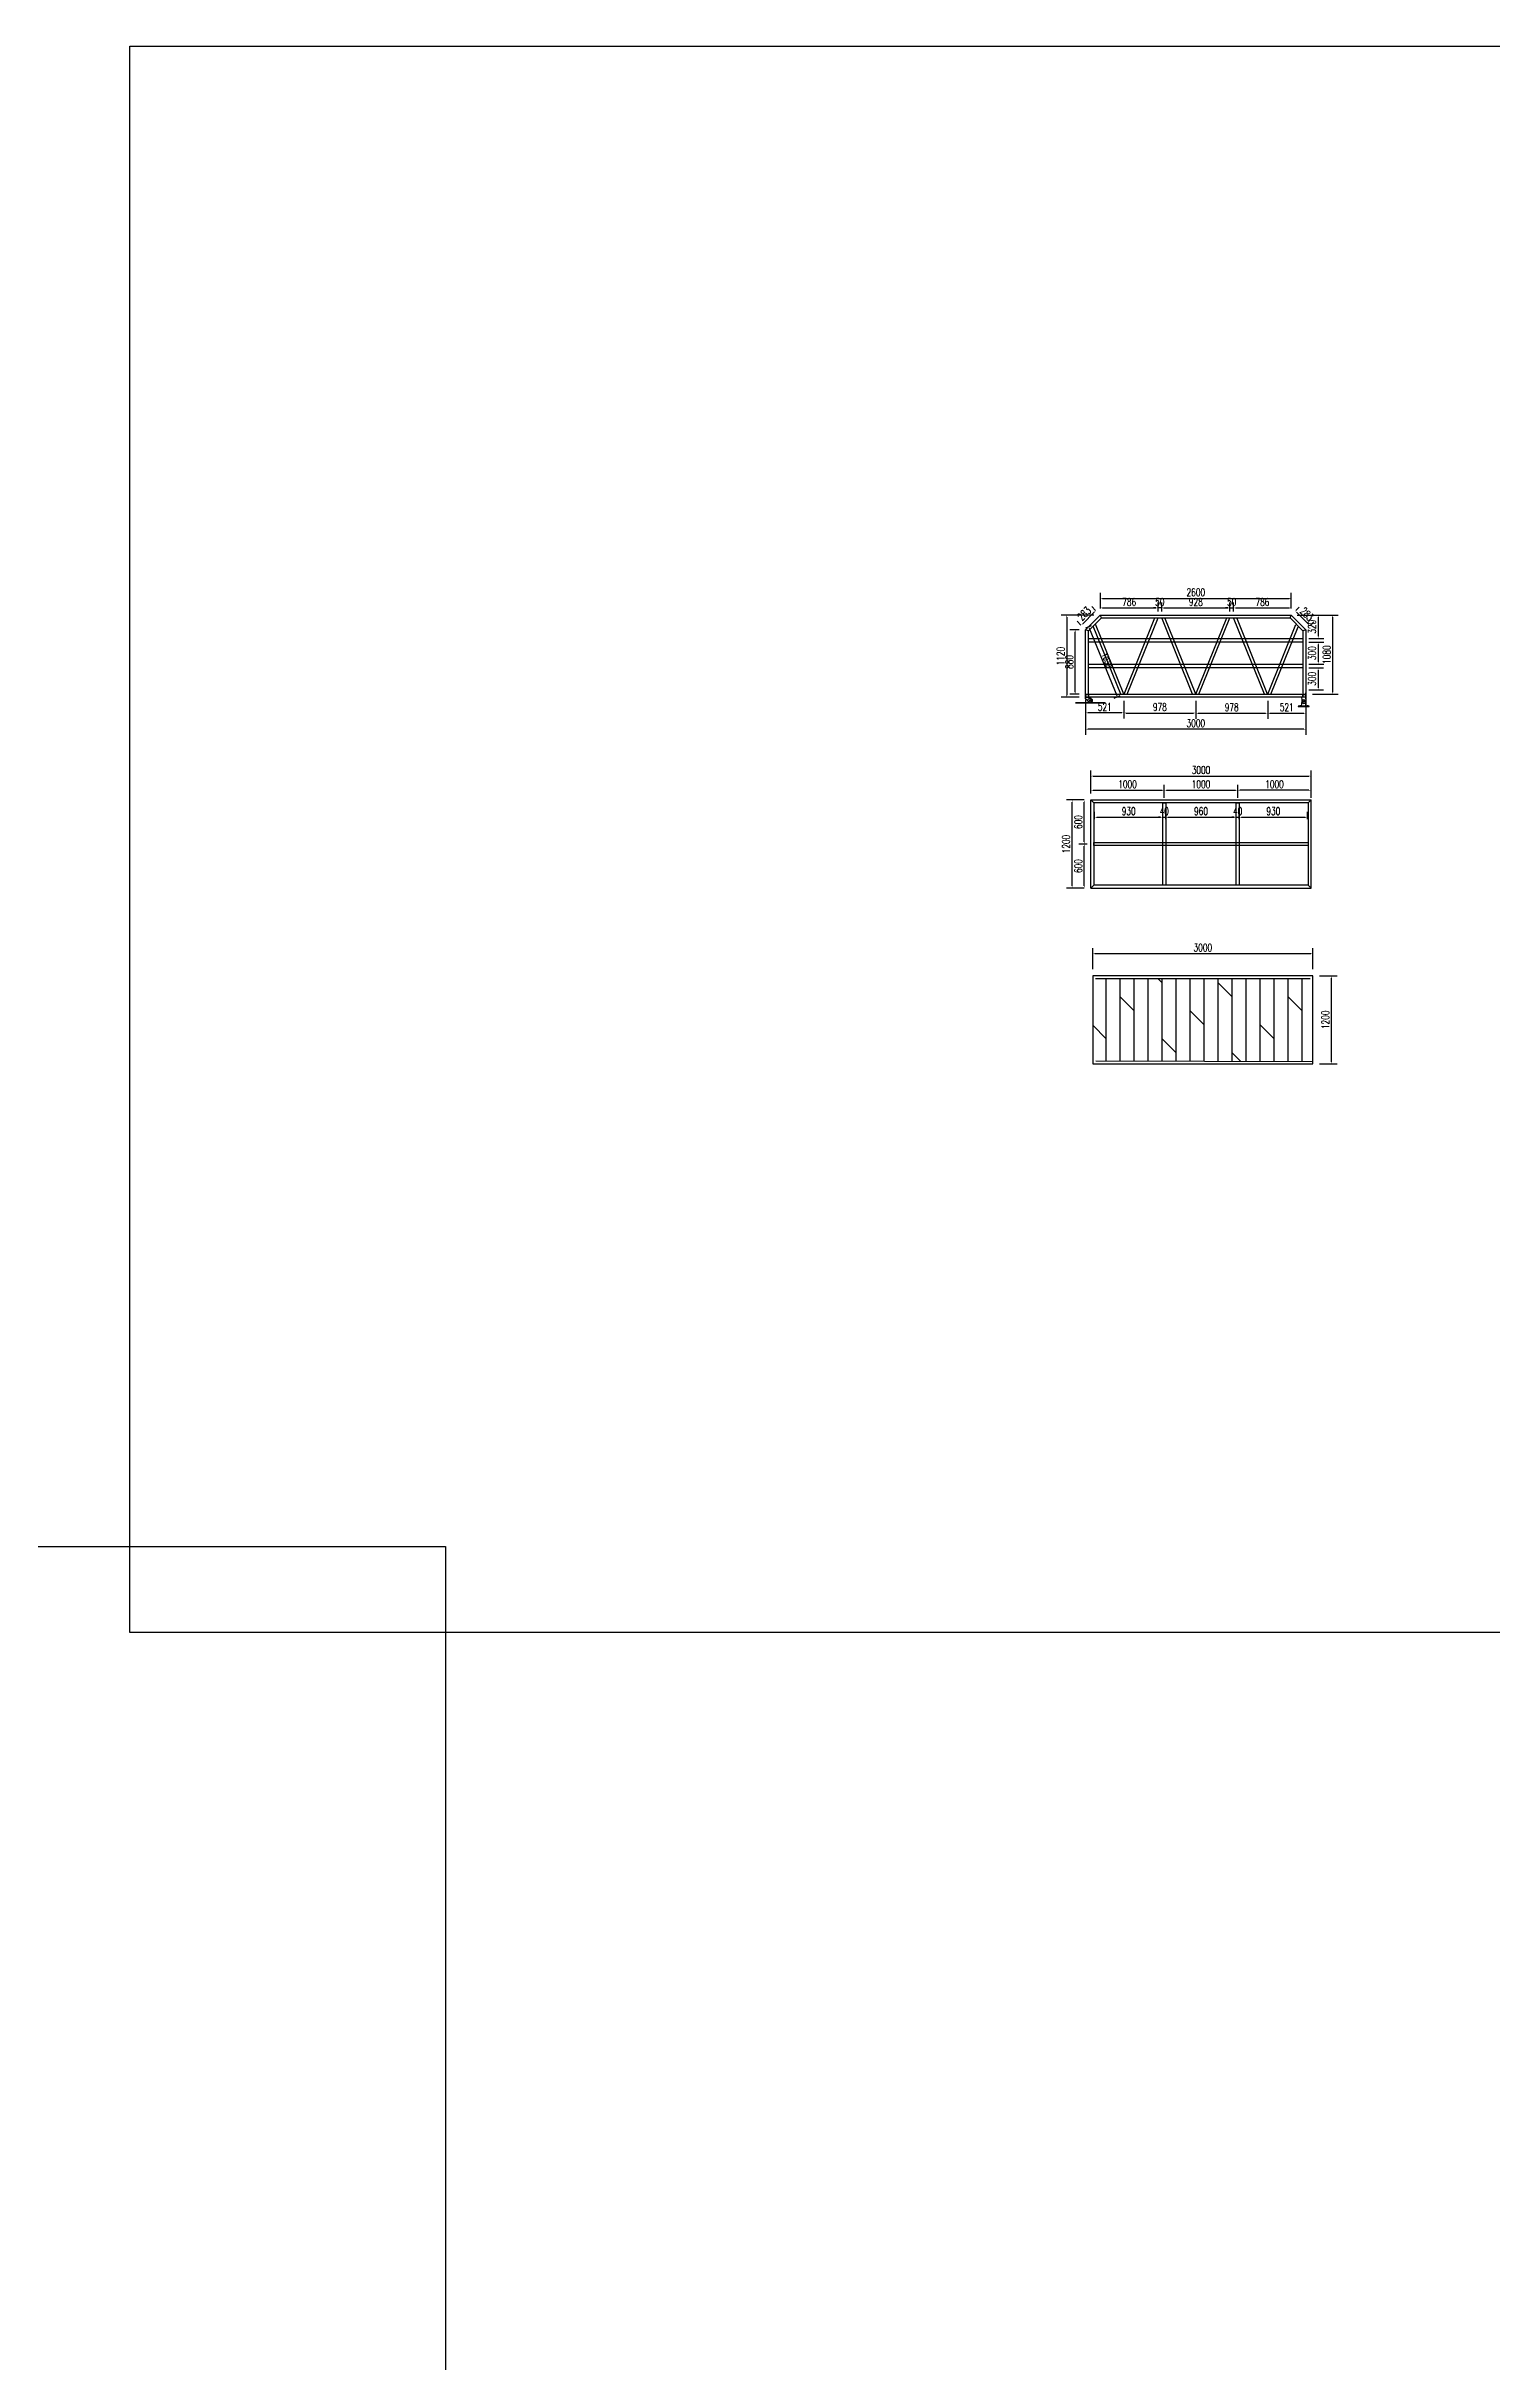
# Model space of a CAD drawing. Header units: millimetres. Extents: x -1442555 to 442606, y 1365385 to 2223627.
# Drawn here: x 333539 to 353222, y 1527589 to 1559130 of the extents above; entities that cross this region are included whole.
import ezdxf

# ---------------------------------------------------------------- set-up
doc = ezdxf.new("R2010")
doc.units = ezdxf.units.MM
doc.header["$LTSCALE"] = 10
doc.linetypes.add('CENTER2', pattern=[28.575, 19.05, -3.175, 3.175, -3.175])
doc.layers.get('0').update_dxf_attribs({"linetype": 'CONTINUOUS'})
doc.layers.get('DEFPOINTS').update_dxf_attribs({"linetype": 'CONTINUOUS'})
doc.layers.add('00-HATCH(填充)', color=250, linetype='CONTINUOUS')
doc.layers.add('W-bridge approach引桥', color=4, linetype='CONTINUOUS')
doc.styles.add('STANDARD_T3', font='simplex.shx', dxfattribs={"width": 0.7, "bigfont": 'gbcbig.shx'})
doc.dimstyles.new('W&&20', dxfattribs={"dimtxt": 70, "dimasz": 20, "dimexe": 50, "dimexo": 60, "dimgap": 20, "dimtad": 1, "dimdec": 0, "dimzin": 0, "dimdsep": 46, "dimtxsty": 'STANDARD_T3', "dimcen": 0.09, "dimclrd": 1, "dimclre": 1, "dimclrt": 7, "dimazin": 2, "dimtfac": 1, "dimtdec": 0, "dimtix": 1, "dimtmove": 2, "dimatfit": 3, "dimfxl": 100, "dimtolj": 1, "dimtzin": 0, "dimarcsym": 0})
doc.dimstyles.new('W&&30', dxfattribs={"dimtxt": 105, "dimasz": 30, "dimexe": 75, "dimexo": 90, "dimgap": 30, "dimtad": 1, "dimdec": 0, "dimzin": 0, "dimdsep": 46, "dimtxsty": 'STANDARD_T3', "dimcen": 0.09, "dimclrd": 1, "dimclre": 1, "dimclrt": 7, "dimazin": 2, "dimtfac": 1, "dimtdec": 0, "dimtix": 1, "dimtmove": 2, "dimatfit": 3, "dimfxl": 100, "dimtolj": 1, "dimtzin": 0, "dimarcsym": 0})

# ---------------------------------------------------------------- blocks, each defined once
blk = doc.blocks.new('*D156')
at = {"color": 1, "lineweight": -2, "transparency": 16777216}
for p, q in [((347764, 1548953), (347764, 1549071)), ((347794, 1548996), (348734, 1548996)), ((348764, 1548893), (348764, 1549071))]:
    blk.add_line(p, q, dxfattribs=at)
at = {"color": 1, "transparency": 16777216}
for points in [[(347794, 1549001), (347794, 1548991), (347764, 1548996)], [(348734, 1549001), (348734, 1548991), (348764, 1548996)]]:
    blk.add_solid(points, dxfattribs=at)
at = {"layer": 'DEFPOINTS', "color": 0, "transparency": 16777216}
for p in [(348764, 1548996), (347764, 1548863), (348764, 1548803)]:
    blk.add_point(p, dxfattribs=at)
at = {"color": 7, "transparency": 16777216, "insert": (348264, 1549078), "char_height": 105, "attachment_point": 5, "style": 'STANDARD_T3'}
blk.add_mtext('\\A1;1000', dxfattribs=at)
blk = doc.blocks.new('*D157')
at = {"color": 1, "lineweight": -2, "transparency": 16777216}
for p, q in [((348764, 1548893), (348764, 1549071)), ((348794, 1548996), (349734, 1548996)), ((349764, 1548893), (349764, 1549071))]:
    blk.add_line(p, q, dxfattribs=at)
at = {"color": 1, "transparency": 16777216}
for points in [[(348794, 1549001), (348794, 1548991), (348764, 1548996)], [(349734, 1549001), (349734, 1548991), (349764, 1548996)]]:
    blk.add_solid(points, dxfattribs=at)
at = {"layer": 'DEFPOINTS', "color": 0, "transparency": 16777216}
for p in [(349764, 1548996), (348764, 1548803), (349764, 1548803)]:
    blk.add_point(p, dxfattribs=at)
at = {"color": 7, "transparency": 16777216, "insert": (349264, 1549078), "char_height": 105, "attachment_point": 5, "style": 'STANDARD_T3'}
blk.add_mtext('\\A1;1000', dxfattribs=at)
blk = doc.blocks.new('*D158')
at = {"color": 1, "lineweight": -2, "transparency": 16777216}
for p, q in [((349764, 1548893), (349764, 1549071)), ((350734, 1548996), (349794, 1548996)), ((350764, 1548893), (350764, 1549071))]:
    blk.add_line(p, q, dxfattribs=at)
at = {"color": 1, "transparency": 16777216}
for points in [[(349794, 1549001), (349794, 1548991), (349764, 1548996)], [(350734, 1549001), (350734, 1548991), (350764, 1548996)]]:
    blk.add_solid(points, dxfattribs=at)
at = {"layer": 'DEFPOINTS', "color": 0, "transparency": 16777216}
for p in [(349764, 1548996), (349764, 1548803), (350764, 1548803)]:
    blk.add_point(p, dxfattribs=at)
at = {"color": 7, "transparency": 16777216, "insert": (350264, 1549078), "char_height": 105, "attachment_point": 5, "style": 'STANDARD_T3'}
blk.add_mtext('\\A1;1000', dxfattribs=at)
blk = doc.blocks.new('*D159')
at = {"color": 1, "lineweight": -2, "transparency": 16777216}
for p, q in [((347814, 1548603), (347814, 1548703)), ((348744, 1548603), (348744, 1548703)), ((347844, 1548628), (348714, 1548628))]:
    blk.add_line(p, q, dxfattribs=at)
at = {"color": 1, "transparency": 16777216}
for points in [[(347844, 1548633), (347844, 1548623), (347814, 1548628)], [(348714, 1548633), (348714, 1548623), (348744, 1548628)]]:
    blk.add_solid(points, dxfattribs=at)
at = {"layer": 'DEFPOINTS', "color": 0, "transparency": 16777216}
for p in [(347814, 1548513), (348744, 1548628), (348744, 1548513)]:
    blk.add_point(p, dxfattribs=at)
at = {"color": 7, "transparency": 16777216, "insert": (348279, 1548711), "char_height": 105, "attachment_point": 5, "style": 'STANDARD_T3'}
blk.add_mtext('\\A1;930', dxfattribs=at)
blk = doc.blocks.new('*D160')
at = {"layer": 'DEFPOINTS', "color": 0, "transparency": 16777216}
for p in [(350764, 1549189), (347764, 1548863), (350764, 1548863)]:
    blk.add_point(p, dxfattribs=at)
at = {"layer": 'W-bridge approach引桥', "color": 1, "lineweight": -2, "transparency": 16777216}
for p, q in [((347764, 1548953), (347764, 1549264)), ((347794, 1549189), (350734, 1549189)), ((350764, 1548953), (350764, 1549264))]:
    blk.add_line(p, q, dxfattribs=at)
at = {"layer": 'W-bridge approach引桥', "color": 1, "transparency": 16777216}
for points in [[(347794, 1549194), (347794, 1549184), (347764, 1549189)], [(350734, 1549194), (350734, 1549184), (350764, 1549189)]]:
    blk.add_solid(points, dxfattribs=at)
at = {"layer": 'W-bridge approach引桥', "color": 7, "transparency": 16777216, "insert": (349264, 1549271), "char_height": 105, "attachment_point": 5, "style": 'STANDARD_T3'}
blk.add_mtext('\\A1;3000', dxfattribs=at)
blk = doc.blocks.new('*D161')
at = {"color": 1, "lineweight": -2, "transparency": 16777216}
for p, q in [((348784, 1548603), (348784, 1548703)), ((349744, 1548603), (349744, 1548703)), ((348814, 1548628), (349714, 1548628))]:
    blk.add_line(p, q, dxfattribs=at)
at = {"color": 1, "transparency": 16777216}
for points in [[(348814, 1548633), (348814, 1548623), (348784, 1548628)], [(349714, 1548633), (349714, 1548623), (349744, 1548628)]]:
    blk.add_solid(points, dxfattribs=at)
at = {"layer": 'DEFPOINTS', "color": 0, "transparency": 16777216}
for p in [(348784, 1548513), (349744, 1548628), (349744, 1548513)]:
    blk.add_point(p, dxfattribs=at)
at = {"color": 7, "transparency": 16777216, "insert": (349264, 1548711), "char_height": 105, "attachment_point": 5, "style": 'STANDARD_T3'}
blk.add_mtext('\\A1;960', dxfattribs=at)
blk = doc.blocks.new('*D162')
at = {"color": 1, "lineweight": -2, "transparency": 16777216}
for p, q in [((349784, 1548603), (349784, 1548703)), ((350714, 1548603), (350714, 1548703)), ((349814, 1548628), (350684, 1548628))]:
    blk.add_line(p, q, dxfattribs=at)
at = {"color": 1, "transparency": 16777216}
for points in [[(349814, 1548633), (349814, 1548623), (349784, 1548628)], [(350684, 1548633), (350684, 1548623), (350714, 1548628)]]:
    blk.add_solid(points, dxfattribs=at)
at = {"layer": 'DEFPOINTS', "color": 0, "transparency": 16777216}
for p in [(349784, 1548513), (350714, 1548628), (350714, 1548513)]:
    blk.add_point(p, dxfattribs=at)
at = {"color": 7, "transparency": 16777216, "insert": (350249, 1548711), "char_height": 105, "attachment_point": 5, "style": 'STANDARD_T3'}
blk.add_mtext('\\A1;930', dxfattribs=at)
blk = doc.blocks.new('*D163')
at = {"color": 1, "lineweight": -2, "transparency": 16777216}
for p, q in [((348744, 1548603), (348744, 1548703)), ((348784, 1548603), (348784, 1548703)), ((348714, 1548628), (348684, 1548628)), ((348744, 1548628), (348784, 1548628)), ((348814, 1548628), (348844, 1548628))]:
    blk.add_line(p, q, dxfattribs=at)
at = {"color": 1, "transparency": 16777216}
for points in [[(348714, 1548633), (348714, 1548623), (348744, 1548628)], [(348814, 1548633), (348814, 1548623), (348784, 1548628)]]:
    blk.add_solid(points, dxfattribs=at)
at = {"layer": 'DEFPOINTS', "color": 0, "transparency": 16777216}
for p in [(348744, 1548513), (348784, 1548628), (348784, 1548513)]:
    blk.add_point(p, dxfattribs=at)
at = {"color": 7, "transparency": 16777216, "insert": (348764, 1548711), "char_height": 105, "attachment_point": 5, "style": 'STANDARD_T3'}
blk.add_mtext('\\A1;40', dxfattribs=at)
blk = doc.blocks.new('*D164')
at = {"layer": 'DEFPOINTS', "color": 0, "transparency": 16777216}
for p in [(347509, 1548863), (347764, 1548863), (347764, 1547663)]:
    blk.add_point(p, dxfattribs=at)
at = {"layer": 'W-bridge approach引桥', "color": 1, "lineweight": -2, "transparency": 16777216}
for p, q in [((347674, 1548863), (347434, 1548863)), ((347509, 1547693), (347509, 1548833)), ((347674, 1547663), (347434, 1547663))]:
    blk.add_line(p, q, dxfattribs=at)
at = {"layer": 'W-bridge approach引桥', "color": 1, "transparency": 16777216}
for points in [[(347504, 1548833), (347514, 1548833), (347509, 1548863)], [(347504, 1547693), (347514, 1547693), (347509, 1547663)]]:
    blk.add_solid(points, dxfattribs=at)
at = {"layer": 'W-bridge approach引桥', "color": 7, "transparency": 16777216, "insert": (347427, 1548263), "char_height": 105, "attachment_point": 5, "rotation": 90, "style": 'STANDARD_T3'}
blk.add_mtext('\\A1;1200', dxfattribs=at)
blk = doc.blocks.new('*D200')
at = {"color": 1, "lineweight": -2, "transparency": 16777216}
for p, q in [((347789, 1546558), (347789, 1546846)), ((347819, 1546771), (350759, 1546771)), ((350789, 1546558), (350789, 1546846))]:
    blk.add_line(p, q, dxfattribs=at)
at = {"color": 1, "transparency": 16777216}
for points in [[(347819, 1546776), (347819, 1546766), (347789, 1546771)], [(350759, 1546776), (350759, 1546766), (350789, 1546771)]]:
    blk.add_solid(points, dxfattribs=at)
at = {"layer": 'DEFPOINTS', "color": 0, "transparency": 16777216}
for p in [(350789, 1546771), (347789, 1546468), (350789, 1546468)]:
    blk.add_point(p, dxfattribs=at)
at = {"color": 7, "transparency": 16777216, "insert": (349289, 1546853), "char_height": 105, "attachment_point": 5, "style": 'STANDARD_T3'}
blk.add_mtext('\\A1;3000', dxfattribs=at)
blk = doc.blocks.new('*D165')
at = {"color": 1, "lineweight": -2, "transparency": 16777216}
for p, q in [((350879, 1546468), (351117, 1546468)), ((351042, 1545298), (351042, 1546438)), ((350879, 1545268), (351117, 1545268))]:
    blk.add_line(p, q, dxfattribs=at)
at = {"color": 1, "transparency": 16777216}
for points in [[(351037, 1546438), (351047, 1546438), (351042, 1546468)], [(351037, 1545298), (351047, 1545298), (351042, 1545268)]]:
    blk.add_solid(points, dxfattribs=at)
at = {"layer": 'DEFPOINTS', "color": 0, "transparency": 16777216}
for p in [(350789, 1546468), (351042, 1546468), (350789, 1545268)]:
    blk.add_point(p, dxfattribs=at)
at = {"color": 7, "transparency": 16777216, "insert": (350959, 1545868), "char_height": 105, "attachment_point": 5, "rotation": 90, "style": 'STANDARD_T3'}
blk.add_mtext('\\A1;1200', dxfattribs=at)
blk = doc.blocks.new('*D211')
at = {"color": 1, "lineweight": -2, "transparency": 16777216}
for p, q in [((347603, 1551183), (347476, 1551183)), ((347551, 1550333), (347551, 1551153)), ((347603, 1550303), (347476, 1550303))]:
    blk.add_line(p, q, dxfattribs=at)
at = {"color": 1, "transparency": 16777216}
for points in [[(347546, 1551153), (347556, 1551153), (347551, 1551183)], [(347546, 1550333), (347556, 1550333), (347551, 1550303)]]:
    blk.add_solid(points, dxfattribs=at)
at = {"layer": 'DEFPOINTS', "color": 0, "transparency": 16777216}
for p in [(347551, 1551183), (347693, 1551183), (347693, 1550303)]:
    blk.add_point(p, dxfattribs=at)
at = {"color": 7, "transparency": 16777216, "insert": (347469, 1550743), "char_height": 105, "attachment_point": 5, "rotation": 90, "style": 'STANDARD_T3'}
blk.add_mtext('\\A1;880', dxfattribs=at)
blk = doc.blocks.new('*D172')
at = {"color": 1, "lineweight": -2, "transparency": 16777216}
for p, q in [((347829, 1551446), (347779, 1551497)), ((347629, 1551246), (347579, 1551297)), ((347653, 1551265), (347811, 1551422))]:
    blk.add_line(p, q, dxfattribs=at)
at = {"color": 1, "transparency": 16777216}
for points in [[(347650, 1551268), (347657, 1551261), (347632, 1551243)], [(347807, 1551426), (347815, 1551419), (347832, 1551443)]]:
    blk.add_solid(points, dxfattribs=at)
at = {"layer": 'DEFPOINTS', "color": 0, "transparency": 16777216}
for p in [(347693, 1551183), (347832, 1551443), (347893, 1551383)]:
    blk.add_point(p, dxfattribs=at)
at = {"color": 7, "transparency": 16777216, "insert": (347674, 1551402), "char_height": 105, "attachment_point": 5, "rotation": 45, "style": 'STANDARD_T3'}
blk.add_mtext('\\A1;283', dxfattribs=at)
blk = doc.blocks.new('*D212')
at = {"color": 1, "lineweight": -2, "transparency": 16777216}
for p, q in [((350557, 1551446), (350601, 1551491)), ((350727, 1551259), (350569, 1551417)), ((350757, 1551246), (350801, 1551291))]:
    blk.add_line(p, q, dxfattribs=at)
at = {"color": 1, "transparency": 16777216}
for points in [[(350573, 1551420), (350566, 1551413), (350548, 1551438)], [(350730, 1551263), (350723, 1551256), (350748, 1551238)]]:
    blk.add_solid(points, dxfattribs=at)
at = {"layer": 'DEFPOINTS', "color": 0, "transparency": 16777216}
for p in [(350493, 1551383), (350548, 1551438), (350693, 1551183)]:
    blk.add_point(p, dxfattribs=at)
at = {"color": 7, "transparency": 16777216, "insert": (350706, 1551396), "char_height": 105, "attachment_point": 5, "rotation": 315, "style": 'STANDARD_T3'}
blk.add_mtext('\\A1;283', dxfattribs=at)
blk = doc.blocks.new('*D173')
at = {"color": 1, "lineweight": -2, "transparency": 16777216}
for p, q in [((347893, 1551473), (347893, 1551685)), ((347923, 1551610), (350463, 1551610)), ((350493, 1551473), (350493, 1551685))]:
    blk.add_line(p, q, dxfattribs=at)
at = {"color": 1, "transparency": 16777216}
for points in [[(347923, 1551615), (347923, 1551605), (347893, 1551610)], [(350463, 1551615), (350463, 1551605), (350493, 1551610)]]:
    blk.add_solid(points, dxfattribs=at)
at = {"layer": 'DEFPOINTS', "color": 0, "transparency": 16777216}
for p in [(350493, 1551610), (347893, 1551383), (350493, 1551383)]:
    blk.add_point(p, dxfattribs=at)
at = {"color": 7, "transparency": 16777216, "insert": (349193, 1551692), "char_height": 105, "attachment_point": 5, "style": 'STANDARD_T3'}
blk.add_mtext('\\A1;2600', dxfattribs=at)
blk = doc.blocks.new('*D174')
at = {"color": 1, "lineweight": -2, "transparency": 16777216}
for p, q in [((347803, 1551383), (347360, 1551383)), ((347435, 1551353), (347435, 1550293)), ((347603, 1550263), (347360, 1550263))]:
    blk.add_line(p, q, dxfattribs=at)
at = {"color": 1, "transparency": 16777216}
for points in [[(347430, 1551353), (347440, 1551353), (347435, 1551383)], [(347430, 1550293), (347440, 1550293), (347435, 1550263)]]:
    blk.add_solid(points, dxfattribs=at)
at = {"layer": 'DEFPOINTS', "color": 0, "transparency": 16777216}
for p in [(347893, 1551383), (347435, 1550263), (347693, 1550263)]:
    blk.add_point(p, dxfattribs=at)
at = {"color": 7, "transparency": 16777216, "insert": (347352, 1550823), "char_height": 105, "attachment_point": 5, "rotation": 90, "style": 'STANDARD_T3'}
blk.add_mtext('\\A1;1120', dxfattribs=at)
blk = doc.blocks.new('*D175')
at = {"color": 1, "lineweight": -2, "transparency": 16777216}
for p, q in [((347893, 1551473), (347893, 1551554)), ((348679, 1551433), (348679, 1551554)), ((347923, 1551479), (348649, 1551479))]:
    blk.add_line(p, q, dxfattribs=at)
at = {"color": 1, "transparency": 16777216}
for points in [[(347923, 1551484), (347923, 1551474), (347893, 1551479)], [(348649, 1551484), (348649, 1551474), (348679, 1551479)]]:
    blk.add_solid(points, dxfattribs=at)
at = {"layer": 'DEFPOINTS', "color": 0, "transparency": 16777216}
for p in [(347893, 1551383), (348679, 1551479), (348679, 1551343)]:
    blk.add_point(p, dxfattribs=at)
at = {"color": 7, "transparency": 16777216, "insert": (348286, 1551561), "char_height": 105, "attachment_point": 5, "style": 'STANDARD_T3'}
blk.add_mtext('\\A1;786', dxfattribs=at)
blk = doc.blocks.new('*D176')
at = {"color": 1, "lineweight": -2, "transparency": 16777216}
for p, q in [((348679, 1551433), (348679, 1551554)), ((348729, 1551433), (348729, 1551554)), ((348649, 1551479), (348619, 1551479)), ((348729, 1551479), (348679, 1551479)), ((348759, 1551479), (348789, 1551479))]:
    blk.add_line(p, q, dxfattribs=at)
at = {"color": 1, "transparency": 16777216}
for points in [[(348649, 1551484), (348649, 1551474), (348679, 1551479)], [(348759, 1551484), (348759, 1551474), (348729, 1551479)]]:
    blk.add_solid(points, dxfattribs=at)
at = {"layer": 'DEFPOINTS', "color": 0, "transparency": 16777216}
for p in [(348679, 1551479), (348679, 1551343), (348729, 1551343)]:
    blk.add_point(p, dxfattribs=at)
at = {"color": 7, "transparency": 16777216, "insert": (348704, 1551561), "char_height": 105, "attachment_point": 5, "style": 'STANDARD_T3'}
blk.add_mtext('\\A1;50', dxfattribs=at)
blk = doc.blocks.new('*D177')
at = {"color": 1, "lineweight": -2, "transparency": 16777216}
for p, q in [((350573, 1551383), (350935, 1551383)), ((350860, 1551353), (350860, 1551093)), ((350733, 1551063), (350935, 1551063))]:
    blk.add_line(p, q, dxfattribs=at)
at = {"color": 1, "transparency": 16777216}
for points in [[(350855, 1551353), (350865, 1551353), (350860, 1551383)], [(350855, 1551093), (350865, 1551093), (350860, 1551063)]]:
    blk.add_solid(points, dxfattribs=at)
at = {"layer": 'DEFPOINTS', "color": 0, "transparency": 16777216}
for p in [(350483, 1551383), (350643, 1551063), (350860, 1551063)]:
    blk.add_point(p, dxfattribs=at)
at = {"color": 7, "transparency": 16777216, "insert": (350777, 1551223), "char_height": 105, "attachment_point": 5, "rotation": 90, "style": 'STANDARD_T3'}
blk.add_mtext('\\A1;320', dxfattribs=at)
blk = doc.blocks.new('*D178')
at = {"color": 1, "lineweight": -2, "transparency": 16777216}
for p, q in [((350733, 1551013), (350935, 1551013)), ((350860, 1550983), (350860, 1550743)), ((350733, 1550713), (350935, 1550713))]:
    blk.add_line(p, q, dxfattribs=at)
at = {"color": 1, "transparency": 16777216}
for points in [[(350855, 1550983), (350865, 1550983), (350860, 1551013)], [(350855, 1550743), (350865, 1550743), (350860, 1550713)]]:
    blk.add_solid(points, dxfattribs=at)
at = {"layer": 'DEFPOINTS', "color": 0, "transparency": 16777216}
for p in [(350643, 1551013), (350643, 1550713), (350860, 1550713)]:
    blk.add_point(p, dxfattribs=at)
at = {"color": 7, "transparency": 16777216, "insert": (350777, 1550863), "char_height": 105, "attachment_point": 5, "rotation": 90, "style": 'STANDARD_T3'}
blk.add_mtext('\\A1;300', dxfattribs=at)
blk = doc.blocks.new('*D179')
at = {"color": 1, "lineweight": -2, "transparency": 16777216}
for p, q in [((350733, 1550663), (350934, 1550663)), ((350859, 1550633), (350859, 1550393)), ((350733, 1550363), (350934, 1550363))]:
    blk.add_line(p, q, dxfattribs=at)
at = {"color": 1, "transparency": 16777216}
for points in [[(350854, 1550633), (350864, 1550633), (350859, 1550663)], [(350854, 1550393), (350864, 1550393), (350859, 1550363)]]:
    blk.add_solid(points, dxfattribs=at)
at = {"layer": 'DEFPOINTS', "color": 0, "transparency": 16777216}
for p in [(350643, 1550663), (350643, 1550363), (350859, 1550363)]:
    blk.add_point(p, dxfattribs=at)
at = {"color": 7, "transparency": 16777216, "insert": (350776, 1550513), "char_height": 105, "attachment_point": 5, "rotation": 90, "style": 'STANDARD_T3'}
blk.add_mtext('\\A1;300', dxfattribs=at)
blk = doc.blocks.new('*D213')
at = {"color": 1, "lineweight": -2, "transparency": 16777216}
for p, q in [((347693, 1550233), (347693, 1549752)), ((350693, 1550233), (350693, 1549752)), ((350663, 1549827), (347723, 1549827))]:
    blk.add_line(p, q, dxfattribs=at)
at = {"color": 1, "transparency": 16777216}
for points in [[(347723, 1549832), (347723, 1549822), (347693, 1549827)], [(350663, 1549832), (350663, 1549822), (350693, 1549827)]]:
    blk.add_solid(points, dxfattribs=at)
at = {"layer": 'DEFPOINTS', "color": 0, "transparency": 16777216}
for p in [(347693, 1550323), (350693, 1550323), (347693, 1549827)]:
    blk.add_point(p, dxfattribs=at)
at = {"color": 7, "transparency": 16777216, "insert": (349193, 1549909), "char_height": 105, "attachment_point": 5, "style": 'STANDARD_T3'}
blk.add_mtext('\\A1;3000', dxfattribs=at)
blk = doc.blocks.new('*D214')
at = {"color": 1, "lineweight": -2, "transparency": 16777216}
for p, q in [((347693, 1550213), (347693, 1549975)), ((348184, 1550050), (347723, 1550050)), ((348214, 1550213), (348214, 1549975))]:
    blk.add_line(p, q, dxfattribs=at)
at = {"color": 1, "transparency": 16777216}
for points in [[(347723, 1550055), (347723, 1550045), (347693, 1550050)], [(348184, 1550055), (348184, 1550045), (348214, 1550050)]]:
    blk.add_solid(points, dxfattribs=at)
at = {"layer": 'DEFPOINTS', "color": 0, "transparency": 16777216}
for p in [(347693, 1550303), (348214, 1550303), (347693, 1550050)]:
    blk.add_point(p, dxfattribs=at)
at = {"color": 7, "transparency": 16777216, "insert": (347953, 1550132), "char_height": 105, "attachment_point": 5, "style": 'STANDARD_T3'}
blk.add_mtext('\\A1;521', dxfattribs=at)
blk = doc.blocks.new('*D180')
at = {"color": 1, "lineweight": -2, "transparency": 16777216}
for p, q in [((350844, 1551383), (351133, 1551383)), ((351058, 1550333), (351058, 1551353)), ((350783, 1550303), (351133, 1550303))]:
    blk.add_line(p, q, dxfattribs=at)
at = {"color": 1, "transparency": 16777216}
for points in [[(351053, 1551353), (351063, 1551353), (351058, 1551383)], [(351053, 1550333), (351063, 1550333), (351058, 1550303)]]:
    blk.add_solid(points, dxfattribs=at)
at = {"layer": 'DEFPOINTS', "color": 0, "transparency": 16777216}
for p in [(350754, 1551383), (351058, 1551383), (350693, 1550303)]:
    blk.add_point(p, dxfattribs=at)
at = {"color": 7, "transparency": 16777216, "insert": (350976, 1550843), "char_height": 105, "attachment_point": 5, "rotation": 90, "style": 'STANDARD_T3'}
blk.add_mtext('\\A1;1080', dxfattribs=at)
blk = doc.blocks.new('*D181')
at = {"color": 1, "lineweight": -2, "transparency": 16777216}
for p, q in [((348729, 1551433), (348729, 1551554)), ((349657, 1551433), (349657, 1551554)), ((348759, 1551479), (349627, 1551479))]:
    blk.add_line(p, q, dxfattribs=at)
at = {"color": 1, "transparency": 16777216}
for points in [[(348759, 1551484), (348759, 1551474), (348729, 1551479)], [(349627, 1551484), (349627, 1551474), (349657, 1551479)]]:
    blk.add_solid(points, dxfattribs=at)
at = {"layer": 'DEFPOINTS', "color": 0, "transparency": 16777216}
for p in [(348729, 1551343), (349657, 1551479), (349657, 1551343)]:
    blk.add_point(p, dxfattribs=at)
at = {"color": 7, "transparency": 16777216, "insert": (349193, 1551561), "char_height": 105, "attachment_point": 5, "style": 'STANDARD_T3'}
blk.add_mtext('\\A1;928', dxfattribs=at)
blk = doc.blocks.new('*D182')
at = {"color": 1, "lineweight": -2, "transparency": 16777216}
for p, q in [((349707, 1551433), (349707, 1551554)), ((350493, 1551473), (350493, 1551554)), ((349737, 1551479), (350463, 1551479))]:
    blk.add_line(p, q, dxfattribs=at)
at = {"color": 1, "transparency": 16777216}
for points in [[(349737, 1551484), (349737, 1551474), (349707, 1551479)], [(350463, 1551484), (350463, 1551474), (350493, 1551479)]]:
    blk.add_solid(points, dxfattribs=at)
at = {"layer": 'DEFPOINTS', "color": 0, "transparency": 16777216}
for p in [(349707, 1551343), (350493, 1551479), (350493, 1551383)]:
    blk.add_point(p, dxfattribs=at)
at = {"color": 7, "transparency": 16777216, "insert": (350100, 1551561), "char_height": 105, "attachment_point": 5, "style": 'STANDARD_T3'}
blk.add_mtext('\\A1;786', dxfattribs=at)
blk = doc.blocks.new('*D183')
at = {"color": 1, "lineweight": -2, "transparency": 16777216}
for p, q in [((347770, 1551237), (347689, 1551204)), ((347743, 1551204), (348116, 1550285)), ((348158, 1550280), (348077, 1550247))]:
    blk.add_line(p, q, dxfattribs=at)
at = {"color": 1, "transparency": 16777216}
for points in [[(347746, 1551205), (347740, 1551203), (347735, 1551222)], [(348119, 1550286), (348113, 1550283), (348123, 1550266)]]:
    blk.add_solid(points, dxfattribs=at)
at = {"layer": 'DEFPOINTS', "color": 0, "transparency": 16777216}
for p in [(347826, 1551259), (348123, 1550266), (348214, 1550303)]:
    blk.add_point(p, dxfattribs=at)
at = {"color": 7, "transparency": 16777216, "insert": (347980, 1550765), "char_height": 70, "attachment_point": 5, "rotation": 292.0953, "style": 'STANDARD_T3'}
blk.add_mtext('\\A1;1032', dxfattribs=at)
blk = doc.blocks.new('*D184')
at = {"color": 1, "lineweight": -2, "transparency": 16777216}
for p, q in [((348214, 1550213), (348214, 1549973)), ((348244, 1550048), (349162, 1550048)), ((349192, 1550213), (349192, 1549973))]:
    blk.add_line(p, q, dxfattribs=at)
at = {"color": 1, "transparency": 16777216}
for points in [[(348244, 1550053), (348244, 1550043), (348214, 1550048)], [(349162, 1550053), (349162, 1550043), (349192, 1550048)]]:
    blk.add_solid(points, dxfattribs=at)
at = {"layer": 'DEFPOINTS', "color": 0, "transparency": 16777216}
for p in [(348214, 1550303), (349192, 1550303), (349192, 1550048)]:
    blk.add_point(p, dxfattribs=at)
at = {"color": 7, "transparency": 16777216, "insert": (348703, 1550130), "char_height": 105, "attachment_point": 5, "style": 'STANDARD_T3'}
blk.add_mtext('\\A1;978', dxfattribs=at)
blk = doc.blocks.new('*D185')
at = {"color": 1, "lineweight": -2, "transparency": 16777216}
for p, q in [((349193, 1550213), (349193, 1549970)), ((349223, 1550045), (350142, 1550045)), ((350172, 1550213), (350172, 1549970))]:
    blk.add_line(p, q, dxfattribs=at)
at = {"color": 1, "transparency": 16777216}
for points in [[(349223, 1550050), (349223, 1550040), (349193, 1550045)], [(350142, 1550050), (350142, 1550040), (350172, 1550045)]]:
    blk.add_solid(points, dxfattribs=at)
at = {"layer": 'DEFPOINTS', "color": 0, "transparency": 16777216}
for p in [(349193, 1550303), (350172, 1550303), (350172, 1550045)]:
    blk.add_point(p, dxfattribs=at)
at = {"color": 7, "transparency": 16777216, "insert": (349682, 1550127), "char_height": 105, "attachment_point": 5, "style": 'STANDARD_T3'}
blk.add_mtext('\\A1;978', dxfattribs=at)
blk = doc.blocks.new('*D186')
at = {"color": 1, "lineweight": -2, "transparency": 16777216}
for p, q in [((350172, 1550213), (350172, 1549970)), ((350202, 1550045), (350663, 1550045)), ((350693, 1550173), (350693, 1549970))]:
    blk.add_line(p, q, dxfattribs=at)
at = {"color": 1, "transparency": 16777216}
for points in [[(350202, 1550050), (350202, 1550040), (350172, 1550045)], [(350663, 1550050), (350663, 1550040), (350693, 1550045)]]:
    blk.add_solid(points, dxfattribs=at)
at = {"layer": 'DEFPOINTS', "color": 0, "transparency": 16777216}
for p in [(350172, 1550303), (350693, 1550263), (350693, 1550045)]:
    blk.add_point(p, dxfattribs=at)
at = {"color": 7, "transparency": 16777216, "insert": (350432, 1550127), "char_height": 105, "attachment_point": 5, "style": 'STANDARD_T3'}
blk.add_mtext('\\A1;521', dxfattribs=at)
blk = doc.blocks.new('*D215')
at = {"color": 1, "lineweight": -2, "transparency": 16777216}
for p, q in [((349657, 1551433), (349657, 1551554)), ((349707, 1551433), (349707, 1551554)), ((349627, 1551479), (349597, 1551479)), ((349657, 1551479), (349707, 1551479)), ((349737, 1551479), (349767, 1551479))]:
    blk.add_line(p, q, dxfattribs=at)
at = {"color": 1, "transparency": 16777216}
for points in [[(349627, 1551484), (349627, 1551474), (349657, 1551479)], [(349737, 1551484), (349737, 1551474), (349707, 1551479)]]:
    blk.add_solid(points, dxfattribs=at)
at = {"layer": 'DEFPOINTS', "color": 0, "transparency": 16777216}
for p in [(349657, 1551343), (349707, 1551479), (349707, 1551343)]:
    blk.add_point(p, dxfattribs=at)
at = {"color": 7, "transparency": 16777216, "insert": (349682, 1551561), "char_height": 105, "attachment_point": 5, "style": 'STANDARD_T3'}
blk.add_mtext('\\A1;50', dxfattribs=at)
blk = doc.blocks.new('*U148')
at = {"layer": 'W-bridge approach引桥', "color": 0}
blk.add_lwpolyline([(-1460, -20), (-1460, 20), (1460, 20), (1460, -20)], close=True, dxfattribs=at)
blk = doc.blocks.new('*U149')
at = {"layer": 'W-bridge approach引桥', "color": 0, "linetype": 'ByBlock', "lineweight": -2, "transparency": 16777216}
blk.add_blockref('*U148', (0, 0), dxfattribs=at)
blk = doc.blocks.new('*D187')
at = {"color": 1, "lineweight": -2, "transparency": 16777216}
for p, q in [((349744, 1548603), (349744, 1548703)), ((349784, 1548718), (349784, 1548703)), ((349714, 1548628), (349684, 1548628)), ((349744, 1548628), (349784, 1548628)), ((349814, 1548628), (349844, 1548628))]:
    blk.add_line(p, q, dxfattribs=at)
at = {"color": 1, "transparency": 16777216}
for points in [[(349714, 1548633), (349714, 1548623), (349744, 1548628)], [(349814, 1548633), (349814, 1548623), (349784, 1548628)]]:
    blk.add_solid(points, dxfattribs=at)
at = {"layer": 'DEFPOINTS', "color": 0, "transparency": 16777216}
for p in [(349744, 1548513), (349784, 1548628), (349784, 1548628)]:
    blk.add_point(p, dxfattribs=at)
at = {"color": 7, "transparency": 16777216, "insert": (349764, 1548711), "char_height": 105, "attachment_point": 5, "style": 'STANDARD_T3'}
blk.add_mtext('\\A1;40', dxfattribs=at)
blk = doc.blocks.new('*D260')
at = {"layer": 'DEFPOINTS', "color": 0, "transparency": 16777216}
for p in [(347674, 1548263), (347804, 1548263), (347764, 1547663)]:
    blk.add_point(p, dxfattribs=at)
at = {"layer": 'W-bridge approach引桥', "color": 1, "lineweight": -2, "transparency": 16777216}
for p, q in [((347714, 1548263), (347599, 1548263)), ((347674, 1547693), (347674, 1548233)), ((347674, 1547663), (347599, 1547663))]:
    blk.add_line(p, q, dxfattribs=at)
at = {"layer": 'W-bridge approach引桥', "color": 1, "transparency": 16777216}
for points in [[(347669, 1548233), (347679, 1548233), (347674, 1548263)], [(347669, 1547693), (347679, 1547693), (347674, 1547663)]]:
    blk.add_solid(points, dxfattribs=at)
at = {"layer": 'W-bridge approach引桥', "color": 7, "transparency": 16777216, "insert": (347592, 1547963), "char_height": 105, "attachment_point": 5, "rotation": 90, "style": 'STANDARD_T3'}
blk.add_mtext('\\A1;600', dxfattribs=at)
blk = doc.blocks.new('*D261')
at = {"layer": 'DEFPOINTS', "color": 0, "transparency": 16777216}
for p in [(347674, 1548863), (347764, 1548863), (347804, 1548263)]:
    blk.add_point(p, dxfattribs=at)
at = {"layer": 'W-bridge approach引桥', "color": 1, "lineweight": -2, "transparency": 16777216}
for p, q in [((347674, 1548863), (347599, 1548863)), ((347674, 1548293), (347674, 1548833)), ((347714, 1548263), (347599, 1548263))]:
    blk.add_line(p, q, dxfattribs=at)
at = {"layer": 'W-bridge approach引桥', "color": 1, "transparency": 16777216}
for points in [[(347669, 1548833), (347679, 1548833), (347674, 1548863)], [(347669, 1548293), (347679, 1548293), (347674, 1548263)]]:
    blk.add_solid(points, dxfattribs=at)
at = {"layer": 'W-bridge approach引桥', "color": 7, "transparency": 16777216, "insert": (347592, 1548563), "char_height": 105, "attachment_point": 5, "rotation": 90, "style": 'STANDARD_T3'}
blk.add_mtext('\\A1;600', dxfattribs=at)

msp = doc.modelspace()

# ---------------------------------------------------------------- hatches: boundary and pattern name
at = {"layer": 'W-bridge approach引桥'}
h = msp.add_hatch(dxfattribs=at)
h.set_pattern_fill('DOLMIT', color=30, scale=30, angle=90)
h.set_pattern_definition([(90, (1865114.79, 182391.35), (-190.5, 1e-14), []), (135, (1865114.8, 182391.35), (-380.99974, -380.99974), [269.40768, -538.81537])])
h.paths.add_polyline_path([(347789, 1545303.4), (350789, 1545300.9), (350789, 1546420.7), (347789, 1546423.2)])

# ---------------------------------------------------------------- linework, layer by layer
at = {"color": 3}
for p, q in [((347692.9, 1550242.8), (347692.9, 1550322.8)), ((350692.9, 1550242.8), (350692.9, 1550322.8)), ((350692.9, 1550242.8), (350692.9, 1550293.8))]:
    msp.add_line(p, q, dxfattribs=at)
at = {"color": 3, "lineweight": 5}
for p, q in [((347692.9, 1550242.8), (347692.9, 1550322.8)), ((350692.9, 1550242.8), (350692.9, 1550322.8)), ((350692.9, 1550262.8), (350692.9, 1550322.8))]:
    msp.add_line(p, q, dxfattribs=at)
for p, q in [((350692.9, 1550262.8), (350632.9, 1550262.8)), ((350632.9, 1550262.8), (350640.4, 1550191.8)), ((350692.9, 1550262.8), (350685.3, 1550191.8)), ((350702.9, 1550142.8), (350622.9, 1550142.8)), ((350702.9, 1550142.8), (350622.9, 1550142.8)), ((350632.9, 1550142.8), (350640.4, 1550213.8)), ((350692.9, 1550142.8), (350632.9, 1550142.8)), ((350692.9, 1550142.8), (350685.3, 1550213.8))]:
    msp.add_line(p, q)
at = {"color": 3, "linetype": 'CENTER2'}
for p, q in [((350612.9, 1550153.7), (350612.9, 1550129.5)), ((350712.9, 1550153.7), (350712.9, 1550129.5))]:
    msp.add_line(p, q, dxfattribs=at)
for points in [[(334676.1, 1559130), (402605.8, 1559130), (402605.8, 1537523.6), (334676.1, 1537523.6)], [(347552.9, 1550184.8), (347952.9, 1550184.8), (347952.9, 1550188.8), (347552.9, 1550188.8)], [(350737.9, 1550142.8), (350587.9, 1550142.8), (350588, 1550138.8), (350738, 1550138.8)], [(350604.9, 1550142.8), (350620.9, 1550142.8), (350620.9, 1550138.8), (350604.9, 1550138.8)], [(350704.9, 1550142.8), (350720.9, 1550142.8), (350720.9, 1550138.8), (350704.9, 1550138.8)], [(229420, 1538693), (338976, 1538693), (338976, 1496048.3), (229420, 1496048.3)]]:
    msp.add_lwpolyline(points, close=True)
at = {"lineweight": -3}
msp.add_circle((347752.9, 1550218.8), 30, dxfattribs=at)
msp.add_circle((350662.9, 1550202.8), 9)
msp.add_circle((350662.9, 1550202.8), 9)
msp.add_circle((350662.9, 1550202.8), 9)
msp.add_circle((350662.9, 1550202.8), 9)
for start, end in [(26.19556, 153.80444), (206.19556, 333.80444)]:
    msp.add_arc((350662.9, 1550202.8), 25, start, end)
at = {"layer": '00-HATCH(填充)', "color": 0, "lineweight": -3, "ltscale": 0.5}
for p, q in [((347765.4, 1550218.8), (347740.4, 1550218.8)), ((347752.9, 1550206.3), (347752.9, 1550231.3))]:
    msp.add_line(p, q, dxfattribs=at)
at = {"layer": '00-HATCH(填充)', "color": 0, "lineweight": -3}
msp.add_lwpolyline([(347752.9, 1550262.8), (347775.7, 1550216.1, -0.2679525), (347775.3, 1550211.1), (347767.8, 1550200, -0.2493247), (347763.7, 1550197.8), (347739.9, 1550197.8, -0.1989124), (347736.4, 1550199.3), (347692.9, 1550245.3), (347692.9, 1550262.8)], format="xyb", close=True, dxfattribs=at)
msp.add_circle((347752.9, 1550218.8), 6, dxfattribs=at)
at = {"layer": 'W-bridge approach引桥', "color": 4}
for p, q in [((347732.9, 1551166.2), (347692.9, 1551182.8)), ((347909.4, 1551342.8), (347892.9, 1551382.8)), ((350476.3, 1551342.8), (350492.9, 1551382.8)), ((350692.9, 1551182.8), (350652.9, 1551166.2))]:
    msp.add_line(p, q, dxfattribs=at)
for points in [[(347692.9, 1550302.8), (347692.9, 1551182.8), (347892.9, 1551382.8)], [(347732.9, 1550302.8), (347732.9, 1551166.2), (347909.4, 1551342.8)], [(347892.9, 1551382.8), (350492.9, 1551382.8), (350692.9, 1551182.8), (350692.9, 1550302.8)], [(347909.4, 1551342.8), (350476.3, 1551342.8), (350652.9, 1551166.2), (350652.9, 1550302.8)]]:
    msp.add_lwpolyline(points, dxfattribs=at)
at = {"layer": 'W-bridge approach引桥'}
for points in [[(348170.9, 1550302.8), (347796.3, 1551229.7)], [(348214, 1550302.8), (347825.8, 1551259.1)], [(348215.4, 1550302.8), (348635.6, 1551342.8)], [(348256.2, 1550302.8), (348678.8, 1551342.8)], [(349149, 1550302.8), (348728.8, 1551342.8)], [(349192, 1550302.8), (348771.9, 1551342.8)], [(349193.2, 1550302.8), (349613.8, 1551342.8)], [(349234.7, 1550302.8), (349657, 1551342.8)], [(350127.1, 1550302.8), (349707, 1551342.8)], [(350171.6, 1550302.8), (349750.1, 1551342.8)], [(350171.8, 1550302.8), (350555.8, 1551253.3)], [(350214.9, 1550302.8), (350586.5, 1551222.6)]]:
    msp.add_lwpolyline(points, dxfattribs=at)
at = {"layer": 'W-bridge approach引桥', "color": 0}
for points in [[(347732.9, 1551062.8), (350652.9, 1551062.8), (350652.9, 1551012.8), (347732.9, 1551012.8)], [(347732.9, 1550712.8), (350652.9, 1550712.8), (350652.9, 1550662.8), (347732.9, 1550662.8)], [(348743.7, 1548823.5), (348784, 1548823.5), (348784, 1547703.2), (348743.7, 1547703.2)], [(349743.7, 1548823.5), (349783.7, 1548823.5), (349783.7, 1547703.2), (349743.7, 1547703.2)]]:
    msp.add_lwpolyline(points, close=True, dxfattribs=at)
at = {"layer": 'W-bridge approach引桥', "color": 3}
for points in [[(350637.9, 1550262.8), (347692.9, 1550262.8), (347692.9, 1550302.8), (350637.9, 1550302.8)], [(347763.7, 1548863.5), (347803.8, 1548823.5), (347803.7, 1547703.2), (347763.7, 1547663.5), (347763.7, 1548863.5)], [(347763.7, 1548863.5), (350763.7, 1548863.5), (350723.1, 1548823.5), (347803.8, 1548823.5), (347763.7, 1548863.5)], [(350763.2, 1548863.5), (350723.1, 1548823.5), (350723.2, 1547703.2), (350763.2, 1547663.5), (350763.2, 1548863.5)], [(347763.7, 1547663.2), (350763.7, 1547663.2), (350723.1, 1547703.2), (347803.8, 1547703.2), (347763.7, 1547663.2)], [(350748.5, 1546424.8), (347829, 1546427.9)], [(347832, 1545308.3), (350789, 1545301.5)]]:
    msp.add_lwpolyline(points, dxfattribs=at)
at = {"layer": 'W-bridge approach引桥'}
for points in [[(347692.9, 1550302.8), (347732.9, 1550302.8), (347732.9, 1550262.8), (347692.9, 1550262.8)], [(347695.9, 1550299.8), (347729.9, 1550299.8), (347729.9, 1550265.8), (347695.9, 1550265.8)], [(350652.9, 1550302.8), (350692.9, 1550302.8), (350692.9, 1550262.8), (350652.9, 1550262.8)], [(350655.9, 1550299.8), (350689.9, 1550299.8), (350689.9, 1550265.8), (350655.9, 1550265.8)]]:
    msp.add_lwpolyline(points, close=True, dxfattribs=at)
at = {"layer": 'W-bridge approach引桥', "color": 3}
msp.add_lwpolyline([(347789, 1545267.9), (350789, 1545267.9), (350789, 1546467.9), (347789, 1546467.9)], close=True, dxfattribs=at)

# ---------------------------------------------------------------- block references
at = {"layer": 'W-bridge approach引桥', "color": 0}
msp.add_blockref('*U149', (349263.4, 1548263.3), dxfattribs=at)

# ---------------------------------------------------------------- dimensions: what is measured, and where the dimension line sits
for p1, p2, distance, dimstyle, picture, middle in [((347692.9, 1551182.8), (347892.9, 1551382.8), 85.8, 'W&&30', '*D172', (347673.8, 1551401.8)), ((347892.9, 1551382.8), (350492.9, 1551382.8), 227, 'W&&30', '*D173', (349192.9, 1551692.3)), ((350692.9, 1551182.8), (350492.9, 1551382.8), -78.1, 'W&&30', '*D212', (350706.4, 1551396.4)), ((347825.8, 1551259.1), (348214, 1550302.8), -97.7, 'W&&20', '*D183', (347980.3, 1550764.9))]:
    dim = msp.add_aligned_dim(p1=p1, p2=p2, distance=distance, dimstyle=dimstyle)
    dim.commit()
    dim.dimension.update_dxf_attribs({"geometry": picture, "text_midpoint": middle})
for base, p1, p2, picture, middle in [((348678.8, 1551478.9), (347892.9, 1551382.8), (348678.8, 1551342.8), '*D175', (348285.8, 1551561.4)), ((348678.8, 1551478.9), (348728.8, 1551342.8), (348678.8, 1551342.8), '*D176', (348703.8, 1551561.4)), ((349657, 1551478.9), (348728.8, 1551342.8), (349657, 1551342.8), '*D181', (349192.9, 1551561.4)), ((349707, 1551478.9), (349657, 1551342.8), (349707, 1551342.8), '*D215', (349682, 1551561.4)), ((350492.9, 1551478.9), (349707, 1551342.8), (350492.9, 1551382.8), '*D182', (350099.9, 1551561.4)), ((347692.9, 1549826.6), (350692.9, 1550322.8), (347692.9, 1550322.8), '*D213', (349192.9, 1549909.1)), ((347692.9, 1550049.6), (348214, 1550302.8), (347692.9, 1550302.8), '*D214', (347953.4, 1550132.1)), ((349192, 1550048), (348214, 1550302.8), (349192, 1550302.8), '*D184', (348703, 1550130.5)), ((350171.6, 1550044.6), (349193.2, 1550302.8), (350171.6, 1550302.8), '*D185', (349682.4, 1550127.1)), ((350692.9, 1550044.6), (350171.8, 1550302.8), (350692.9, 1550262.8), '*D186', (350432.3, 1550127.1)), ((348763.7, 1548995.6), (347763.7, 1548863.5), (348763.7, 1548803.5), '*D156', (348263.7, 1549078.1)), ((349763.7, 1548995.6), (348763.7, 1548803.5), (349763.7, 1548803.5), '*D157', (349263.7, 1549078.1)), ((348743.7, 1548628.3), (347813.7, 1548513.5), (348743.7, 1548513.5), '*D159', (348278.7, 1548710.8)), ((348784, 1548628.3), (348743.7, 1548513.5), (348784, 1548513.5), '*D163', (348763.8, 1548710.8)), ((349743.7, 1548628.3), (348784, 1548513.5), (349743.7, 1548513.5), '*D161', (349263.8, 1548710.8)), ((349783.7, 1548628.3), (349743.7, 1548513.5), (349783.7, 1548628.3), '*D187', (349763.7, 1548710.8)), ((350713.7, 1548628.3), (349783.7, 1548513.5), (350713.7, 1548513.5), '*D162', (350248.7, 1548710.8)), ((350789, 1546770.9), (347789, 1546467.9), (350789, 1546467.9), '*D200', (349289, 1546853.4))]:
    dim = msp.add_linear_dim(base=base, p1=p1, p2=p2, dimstyle='W&&30')
    dim.commit()
    dim.dimension.update_dxf_attribs({"geometry": picture, "text_midpoint": middle})
for base, p1, p2, angle, picture, middle in [((347434.9, 1550262.8), (347892.9, 1551382.8), (347692.9, 1550262.8), 90, '*D174', (347352.4, 1550822.8)), ((347551.2, 1551182.8), (347692.9, 1550302.8), (347692.9, 1551182.8), 90, '*D211', (347468.7, 1550742.8)), ((350859.7, 1551062.8), (350482.9, 1551382.8), (350642.9, 1551062.8), 90, '*D177', (350777.2, 1551222.8)), ((351058.4, 1551382.8), (350692.9, 1550302.8), (350753.8, 1551382.8), 90, '*D180', (350975.9, 1550842.8)), ((350859.7, 1550712.8), (350642.9, 1551012.6), (350642.9, 1550712.8), 90, '*D178', (350777.2, 1550862.7)), ((350858.9, 1550362.8), (350642.9, 1550662.8), (350642.9, 1550362.8), 90, '*D179', (350776.4, 1550512.8)), ((349763.7, 1548995.6), (350763.7, 1548803.5), (349763.7, 1548803.5), 180, '*D158', (350263.7, 1549078.1)), ((351041.6, 1546467.9), (350789, 1545267.9), (350789, 1546467.9), 90, '*D165', (350959.1, 1545867.9))]:
    dim = msp.add_linear_dim(base=base, p1=p1, p2=p2, angle=angle, dimstyle='W&&30')
    dim.commit()
    dim.dimension.update_dxf_attribs({"geometry": picture, "text_midpoint": middle})
at = {"layer": 'W-bridge approach引桥', "color": 3}
dim = msp.add_linear_dim(base=(350763.7, 1549188.8), p1=(347763.7, 1548863.5), p2=(350763.7, 1548863.5), dimstyle='W&&30', dxfattribs=at)
dim.commit()
dim.dimension.update_dxf_attribs({"geometry": '*D160', "text_midpoint": (349263.7, 1549271.3)})
for base, p1, p2, picture, middle in [((347509.4, 1548863.5), (347763.7, 1547663.5), (347763.7, 1548863.5), '*D164', (347426.9, 1548263.5)), ((347674.3, 1548263.3), (347763.7, 1547663.2), (347803.7, 1548263.3), '*D260', (347591.8, 1547963.3))]:
    dim = msp.add_linear_dim(base=base, p1=p1, p2=p2, angle=90, dimstyle='W&&30', dxfattribs=at)
    dim.commit()
    dim.dimension.update_dxf_attribs({"geometry": picture, "text_midpoint": middle})
at = {"layer": 'W-bridge approach引桥'}
dim = msp.add_linear_dim(base=(347674.3, 1548863.5), p1=(347803.7, 1548263.3), p2=(347763.7, 1548863.5), angle=90, dimstyle='W&&30', dxfattribs=at)
dim.commit()
dim.dimension.update_dxf_attribs({"geometry": '*D261', "text_midpoint": (347591.8, 1548563.4)})

doc.saveas('drawing.dxf')
